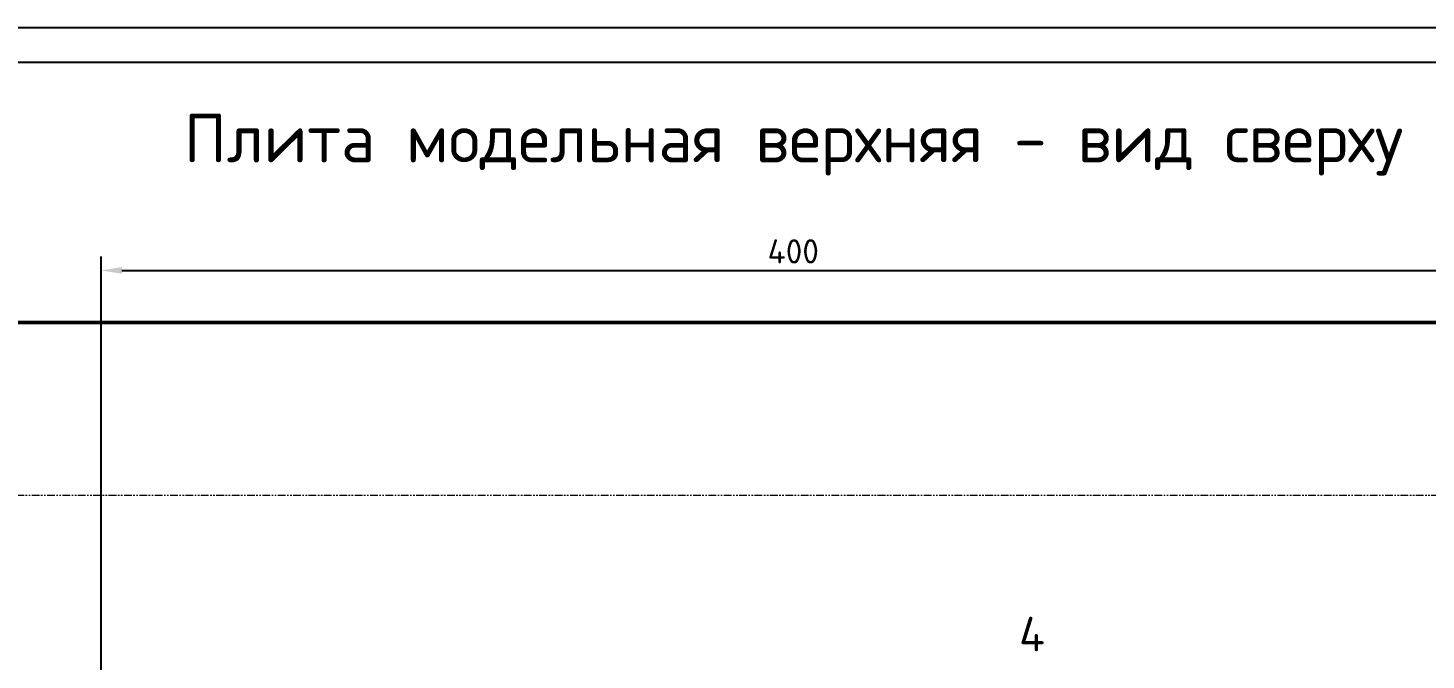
# Model space of a CAD drawing. Header units: millimetres. Extents: x -700 to 982, y -1088 to 100.
# Drawn here: x -301.2 to 102.9, y -82.5 to 100 of the extents above; entities that cross this region are included whole.
import ezdxf
from ezdxf.enums import TextEntityAlignment as Align

# ---------------------------------------------------------------- set-up
doc = ezdxf.new("R2010")
doc.units = ezdxf.units.MM
doc.header["$LTSCALE"] = 0.7
doc.linetypes.add('PHANTOM', pattern=[6.35, 3.175, -0.635, 0.635, -0.635, 0.635, -0.635])
for name, color, linetype in [('00_РАМКА', 7, 'Continuous'), ('08_ТЕКСТ', 7, 'Continuous'), ('09_РАЗМЕРЫ', 6, 'Continuous')]:
    doc.layers.add(name, color=color, linetype=linetype)
doc.layers.add('20_ВИДИМЫЕ', color=7, linetype='Continuous', lineweight=50)
doc.layers.add('24_ФАНТОМ', color=8, linetype='PHANTOM', lineweight=18)
doc.styles.add('ГОСТ', font='isocpeur.ttf')
doc.dimstyles.new('ГОСТ', dxfattribs={"dimscale": 2, "dimtxt": 3.5, "dimasz": 3, "dimexe": 2, "dimexo": 0, "dimgap": 1, "dimtad": 1, "dimdec": 1, "dimtxsty": 'ГОСТ', "dimcen": 2.5, "dimclrd": 6, "dimclre": 6, "dimclrt": 7, "dimazin": 3, "dimtfac": 1, "dimtmove": 0, "dimatfit": 3, "dimarcsym": 0})

msp = doc.modelspace()

# ---------------------------------------------------------------- linework, layer by layer
at = {"layer": '00_РАМКА'}
for points in [[(-700, -1088), (982, -1088), (982, 100), (-700, 100)], [(-660, -1078), (972, -1078), (972, 90), (-660, 90)]]:
    msp.add_lwpolyline(points, close=True, dxfattribs=at)
at = {"layer": '20_ВИДИМЫЕ'}
msp.add_lwpolyline([(-530, -585), (370, -585), (370, 15), (-530, 15)], close=True, dxfattribs=at)
at = {"layer": '24_ФАНТОМ'}
msp.add_lwpolyline([(-480, -535), (320, -535), (320, -35), (-480, -35)], close=True, dxfattribs=at)

# ---------------------------------------------------------------- texts
at = {"layer": '08_ТЕКСТ', "style": 'ГОСТ'}
for s, height, p in [('Плита модельная верхняя - вид сверху', 14, (-80, 57)), ('4', 10, (-11, -83))]:
    msp.add_text(s, height=height, dxfattribs=at).set_placement(p, align=Align.BOTTOM_CENTER)

# ---------------------------------------------------------------- dimensions: what is measured, and where the dimension line sits
at = {"layer": '09_РАЗМЕРЫ'}
msp.add_linear_dim(base=(-280, 30), p1=(-280, -285), p2=(120, -285), dimstyle='ГОСТ', override={"dimtxsty": 'ГОСТ'}, dxfattribs=at).render()

doc.saveas('drawing.dxf')
